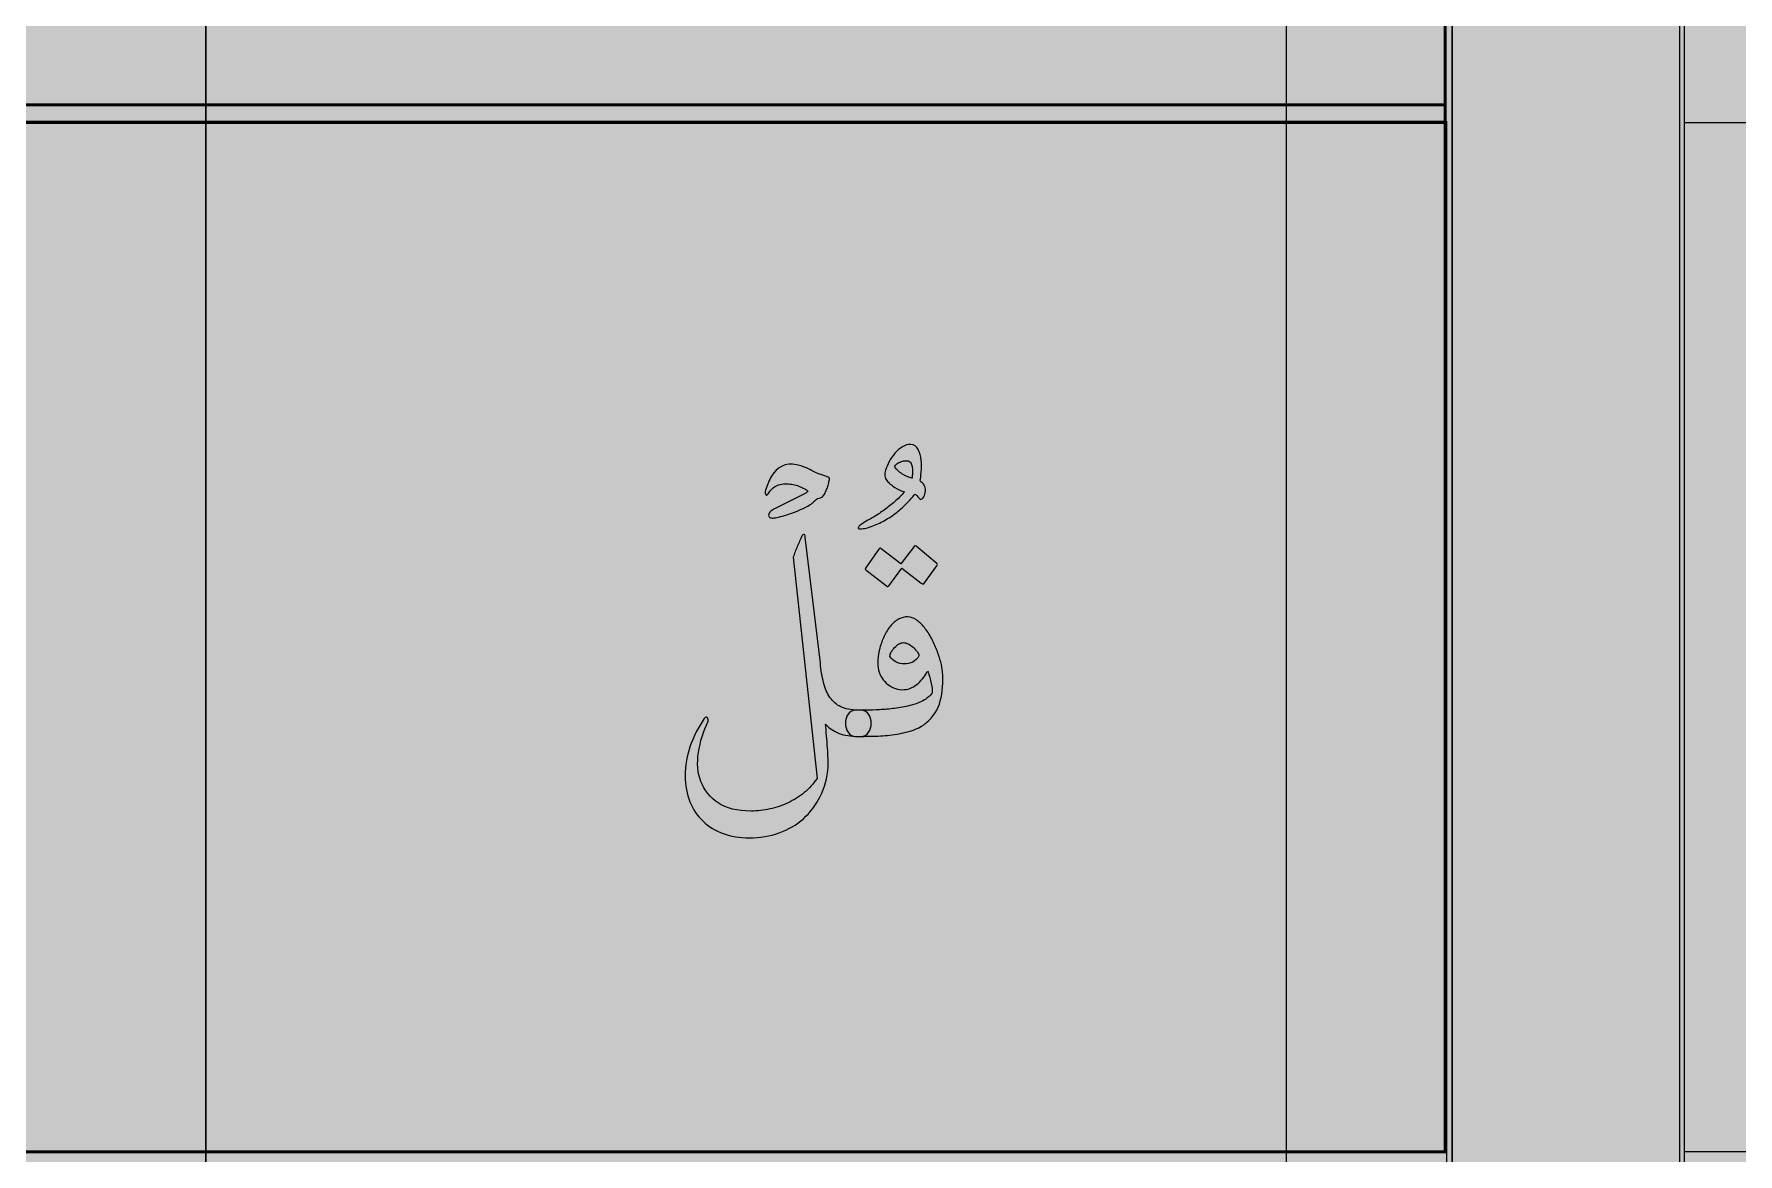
# Model space of a CAD drawing. Header units: inches. Extents: x -1481 to -429, y -1676 to -696.
# Drawn here: x -800.6 to -747.2, y -1142.9 to -1107.8 of the extents above; entities that cross this region are included whole.
import ezdxf

# ---------------------------------------------------------------- set-up
doc = ezdxf.new("R2010")
doc.units = ezdxf.units.IN
doc.header["$MEASUREMENT"] = 0
doc.layers.add('Layer 1', color=7, linetype='Continuous')

# ---------------------------------------------------------------- blocks, each defined once
blk = doc.blocks.new('block 75')
at = {"layer": 'Layer 1', "true_color": 0x009344}
h = blk.add_hatch(color=114, dxfattribs=at)
h.dxf.hatch_style = 2
h.paths.add_polyline_path([(-693.785, -1296.171), (-933.785, -1296.171), (-933.785, -1006.171), (-693.785, -1006.171)])
blk = doc.blocks.new('block 141')
at = {"layer": 'Layer 1', "color": 40, "lineweight": 30, "true_color": 0xf9a01b}
blk.add_lwpolyline([(-834.266, -1087.043), (-795.203, -1087.043), (-795.203, -1290.172), (-834.266, -1290.172), (-834.266, -1087.043)], dxfattribs=at)
at = {"layer": 'Layer 1', "lineweight": 0}
blk.add_lwpolyline([(-910.384, -1110.533), (-756.319, -1110.533), (-756.319, -1273.233), (-910.384, -1273.233), (-910.384, -1110.533)], dxfattribs=at)
at = {"layer": 'Layer 1', "color": 40, "lineweight": 30, "true_color": 0xf9a01b}
blk.add_open_spline([(-795.203, -1087.043), (-795.203, -1087.043), (-772.587, -1087.043), (-772.587, -1087.043), (-763.503, -1087.043), (-756.139, -1094.039), (-756.139, -1102.669), (-756.139, -1102.669), (-756.139, -1290.172), (-756.139, -1290.172), (-756.139, -1290.172), (-795.203, -1290.172), (-795.203, -1290.172), (-795.203, -1290.172), (-795.203, -1087.043), (-795.203, -1087.043)], degree=3, knots=[0, 0, 0, 0, 1, 1, 1, 2, 2, 2, 3, 3, 3, 4, 4, 4, 5, 5, 5, 5], dxfattribs=at)
blk = doc.blocks.new('block 140')
at = {"layer": 'Layer 1', "true_color": 0x49c6ea}
h = blk.add_hatch(color=133, dxfattribs=at)
h.dxf.hatch_style = 2
h.paths.add_polyline_path([(-919.173, -1282.809), (-748.857, -1282.809), (-748.857, -1065.618), (-919.173, -1065.618)])
h = blk.add_hatch(color=133, dxfattribs=at)
h.dxf.hatch_style = 2
h.paths.add_polyline_path([(-907.435, -1277.731), (-761.338, -1277.731), (-761.338, -1076.165), (-907.435, -1076.165)])
at = {"layer": 'Layer 1', "true_color": 0xffed96}
h = blk.add_hatch(color=41, dxfattribs=at)
h.dxf.hatch_style = 2
h.paths.add_polyline_path([(-756.36, -1093.714), (-912.062, -1093.714), (-912.062, -1110.015), (-756.36, -1110.015)])
at = {"layer": 'Layer 1', "true_color": 0xfff4c8}
h = blk.add_hatch(color=254, dxfattribs=at)
h.dxf.hatch_style = 2
h.paths.add_polyline_path([(-756.36, -1110.015), (-905.039, -1110.015), (-905.039, -1110.567), (-756.36, -1110.567)])
h = blk.add_hatch(color=254, dxfattribs=at)
h.dxf.hatch_style = 2
h.paths.add_polyline_path([(-912.062, -1142.837), (-756.359, -1142.837), (-756.359, -1110.574), (-912.062, -1110.574)])
at = {"layer": 'Layer 1', "lineweight": 0}
for points in [[(-919.173, -1282.809), (-748.857, -1282.809), (-748.857, -1065.618), (-919.173, -1065.618), (-919.173, -1282.809)], [(-919.173, -1282.809), (-748.857, -1282.809), (-748.857, -1065.618), (-919.173, -1065.618), (-919.173, -1282.809)], [(-907.435, -1277.731), (-761.338, -1277.731), (-761.338, -1076.165), (-907.435, -1076.165), (-907.435, -1277.731)], [(-756.36, -1093.714), (-912.062, -1093.714), (-912.062, -1110.015), (-756.36, -1110.015), (-756.36, -1093.714)], [(-756.36, -1110.015), (-905.039, -1110.015), (-905.039, -1110.567), (-756.36, -1110.567), (-756.36, -1110.015)], [(-912.062, -1142.837), (-756.359, -1142.837), (-756.359, -1110.574), (-912.062, -1110.574), (-912.062, -1142.837)]]:
    blk.add_lwpolyline(points, dxfattribs=at)
at = {"layer": 'Layer 1', "color": 44, "lineweight": 53, "true_color": 0xaf7e09}
for points in [[(-756.36, -1093.714), (-912.062, -1093.714), (-912.062, -1110.015), (-756.36, -1110.015), (-756.36, -1093.714)], [(-756.36, -1110.015), (-905.039, -1110.015), (-905.039, -1110.567), (-756.36, -1110.567), (-756.36, -1110.015)], [(-912.062, -1142.837), (-756.359, -1142.837), (-756.359, -1110.574), (-912.062, -1110.574), (-912.062, -1142.837)]]:
    blk.add_lwpolyline(points, dxfattribs=at)
at = {"layer": 'Layer 1'}
blk.add_blockref('block 141', (0, 0), dxfattribs=at)
blk = doc.blocks.new('block 145')
at = {"layer": 'Layer 1', "lineweight": 0}
blk.add_lwpolyline([(-919.173, -1282.809), (-748.857, -1282.809), (-748.857, -1065.618), (-919.173, -1065.618), (-919.173, -1282.809)], dxfattribs=at)
blk = doc.blocks.new('block 183')
at = {"layer": 'Layer 1', "true_color": 0x231f20}
h = blk.add_hatch(color=250, dxfattribs=at)
h.dxf.hatch_style = 2
edge = h.paths.add_edge_path()
edge.add_spline(control_points=[(-775.653, -1121.739), (-775.66, -1121.763), (-775.669, -1121.805), (-775.68, -1121.865), (-775.69, -1121.924), (-775.708, -1121.984), (-775.732, -1122.043), (-775.753, -1122.092), (-775.774, -1122.14), (-775.795, -1122.187), (-775.816, -1122.235), (-775.844, -1122.272), (-775.879, -1122.3), (-775.886, -1122.314), (-775.906, -1122.326), (-775.939, -1122.337), (-775.973, -1122.347), (-776, -1122.353), (-776.021, -1122.353), (-776.024, -1122.353), (-776.036, -1122.361), (-776.055, -1122.379), (-776.074, -1122.397), (-776.097, -1122.417), (-776.123, -1122.439), (-776.149, -1122.462), (-776.175, -1122.484), (-776.199, -1122.505), (-776.224, -1122.526), (-776.243, -1122.54), (-776.257, -1122.547), (-776.362, -1122.61), (-776.471, -1122.666), (-776.585, -1122.715), (-776.699, -1122.764), (-776.808, -1122.806), (-776.913, -1122.841), (-777.018, -1122.876), (-777.112, -1122.904), (-777.196, -1122.925), (-777.28, -1122.946), (-777.345, -1122.96), (-777.391, -1122.967), (-777.436, -1122.974), (-777.475, -1122.972), (-777.506, -1122.962), (-777.538, -1122.951), (-777.557, -1122.925), (-777.564, -1122.883), (-777.567, -1122.862), (-777.562, -1122.841), (-777.548, -1122.82), (-777.534, -1122.799), (-777.517, -1122.779), (-777.496, -1122.759), (-777.475, -1122.74), (-777.454, -1122.724), (-777.433, -1122.71), (-777.412, -1122.696), (-777.394, -1122.685), (-777.38, -1122.678), (-777.38, -1122.678), (-776.525, -1122.258), (-776.525, -1122.258), (-776.455, -1122.227), (-776.405, -1122.199), (-776.375, -1122.174), (-776.345, -1122.15), (-776.33, -1122.134), (-776.33, -1122.127), (-776.33, -1122.124), (-776.346, -1122.111), (-776.378, -1122.09), (-776.409, -1122.069), (-776.449, -1122.047), (-776.498, -1122.022), (-776.547, -1121.998), (-776.602, -1121.975), (-776.661, -1121.954), (-776.721, -1121.933), (-776.778, -1121.919), (-776.834, -1121.912), (-776.985, -1121.884), (-777.123, -1121.889), (-777.249, -1121.928), (-777.375, -1121.966), (-777.483, -1122.059), (-777.574, -1122.206), (-777.606, -1122.255), (-777.632, -1122.264), (-777.653, -1122.235), (-777.674, -1122.205), (-777.676, -1122.16), (-777.658, -1122.101), (-777.634, -1122.024), (-777.607, -1121.948), (-777.577, -1121.873), (-777.547, -1121.797), (-777.513, -1121.727), (-777.475, -1121.66), (-777.293, -1121.355), (-777.032, -1121.235), (-776.693, -1121.298), (-776.623, -1121.312), (-776.559, -1121.329), (-776.501, -1121.35), (-776.443, -1121.371), (-776.388, -1121.394), (-776.336, -1121.419), (-776.283, -1121.443), (-776.23, -1121.469), (-776.176, -1121.497), (-776.121, -1121.525), (-776.063, -1121.553), (-776, -1121.581), (-775.986, -1121.588), (-775.96, -1121.597), (-775.921, -1121.607), (-775.883, -1121.618), (-775.844, -1121.63), (-775.806, -1121.644), (-775.767, -1121.658), (-775.732, -1121.673), (-775.701, -1121.689), (-775.669, -1121.704), (-775.653, -1121.721), (-775.653, -1121.739)], knot_values=[0, 0, 0, 0, 1, 1, 1, 2, 2, 2, 3, 3, 3, 4, 4, 4, 5, 5, 5, 6, 6, 6, 7, 7, 7, 8, 8, 8, 9, 9, 9, 10, 10, 10, 11, 11, 11, 12, 12, 12, 13, 13, 13, 14, 14, 14, 15, 15, 15, 16, 16, 16, 17, 17, 17, 18, 18, 18, 19, 19, 19, 20, 20, 20, 21, 21, 21, 22, 22, 22, 23, 23, 23, 24, 24, 24, 25, 25, 25, 26, 26, 26, 27, 27, 27, 28, 28, 28, 29, 29, 29, 30, 30, 30, 31, 31, 31, 32, 32, 32, 33, 33, 33, 34, 34, 34, 35, 35, 35, 36, 36, 36, 37, 37, 37, 38, 38, 38, 39, 39, 39, 40, 40, 40, 41, 41, 41, 42, 42, 42, 42], degree=3, periodic=1)
at = {"layer": 'Layer 1', "lineweight": 0}
blk.add_open_spline([(-775.653, -1121.739), (-775.66, -1121.763), (-775.669, -1121.805), (-775.68, -1121.865), (-775.69, -1121.924), (-775.708, -1121.984), (-775.732, -1122.043), (-775.753, -1122.092), (-775.774, -1122.14), (-775.795, -1122.187), (-775.816, -1122.235), (-775.844, -1122.272), (-775.879, -1122.3), (-775.886, -1122.314), (-775.906, -1122.326), (-775.939, -1122.337), (-775.973, -1122.347), (-776, -1122.353), (-776.021, -1122.353), (-776.024, -1122.353), (-776.036, -1122.361), (-776.055, -1122.379), (-776.074, -1122.397), (-776.097, -1122.417), (-776.123, -1122.439), (-776.149, -1122.462), (-776.175, -1122.484), (-776.199, -1122.505), (-776.224, -1122.526), (-776.243, -1122.54), (-776.257, -1122.547), (-776.362, -1122.61), (-776.471, -1122.666), (-776.585, -1122.715), (-776.699, -1122.764), (-776.808, -1122.806), (-776.913, -1122.841), (-777.018, -1122.876), (-777.112, -1122.904), (-777.196, -1122.925), (-777.28, -1122.946), (-777.345, -1122.96), (-777.391, -1122.967), (-777.436, -1122.974), (-777.475, -1122.972), (-777.506, -1122.962), (-777.538, -1122.951), (-777.557, -1122.925), (-777.564, -1122.883), (-777.567, -1122.862), (-777.562, -1122.841), (-777.548, -1122.82), (-777.534, -1122.799), (-777.517, -1122.779), (-777.496, -1122.759), (-777.475, -1122.74), (-777.454, -1122.724), (-777.433, -1122.71), (-777.412, -1122.696), (-777.394, -1122.685), (-777.38, -1122.678), (-777.38, -1122.678), (-776.525, -1122.258), (-776.525, -1122.258), (-776.455, -1122.227), (-776.405, -1122.199), (-776.375, -1122.174), (-776.345, -1122.15), (-776.33, -1122.134), (-776.33, -1122.127), (-776.33, -1122.124), (-776.346, -1122.111), (-776.378, -1122.09), (-776.409, -1122.069), (-776.449, -1122.047), (-776.498, -1122.022), (-776.547, -1121.998), (-776.602, -1121.975), (-776.661, -1121.954), (-776.721, -1121.933), (-776.778, -1121.919), (-776.834, -1121.912), (-776.985, -1121.884), (-777.123, -1121.889), (-777.249, -1121.928), (-777.375, -1121.966), (-777.483, -1122.059), (-777.574, -1122.206), (-777.606, -1122.255), (-777.632, -1122.264), (-777.653, -1122.235), (-777.674, -1122.205), (-777.676, -1122.16), (-777.658, -1122.101), (-777.634, -1122.024), (-777.607, -1121.948), (-777.577, -1121.873), (-777.547, -1121.797), (-777.513, -1121.727), (-777.475, -1121.66), (-777.293, -1121.355), (-777.032, -1121.235), (-776.693, -1121.298), (-776.623, -1121.312), (-776.559, -1121.329), (-776.501, -1121.35), (-776.443, -1121.371), (-776.388, -1121.394), (-776.336, -1121.419), (-776.283, -1121.443), (-776.23, -1121.469), (-776.176, -1121.497), (-776.121, -1121.525), (-776.063, -1121.553), (-776, -1121.581), (-775.986, -1121.588), (-775.96, -1121.597), (-775.921, -1121.607), (-775.883, -1121.618), (-775.844, -1121.63), (-775.806, -1121.644), (-775.767, -1121.658), (-775.732, -1121.673), (-775.701, -1121.689), (-775.669, -1121.704), (-775.653, -1121.721), (-775.653, -1121.739)], degree=3, knots=[0, 0, 0, 0, 1, 1, 1, 2, 2, 2, 3, 3, 3, 4, 4, 4, 5, 5, 5, 6, 6, 6, 7, 7, 7, 8, 8, 8, 9, 9, 9, 10, 10, 10, 11, 11, 11, 12, 12, 12, 13, 13, 13, 14, 14, 14, 15, 15, 15, 16, 16, 16, 17, 17, 17, 18, 18, 18, 19, 19, 19, 20, 20, 20, 21, 21, 21, 22, 22, 22, 23, 23, 23, 24, 24, 24, 25, 25, 25, 26, 26, 26, 27, 27, 27, 28, 28, 28, 29, 29, 29, 30, 30, 30, 31, 31, 31, 32, 32, 32, 33, 33, 33, 34, 34, 34, 35, 35, 35, 36, 36, 36, 37, 37, 37, 38, 38, 38, 39, 39, 39, 40, 40, 40, 41, 41, 41, 42, 42, 42, 42], dxfattribs=at)
blk = doc.blocks.new('block 184')
at = {"layer": 'Layer 1', "true_color": 0x231f20}
h = blk.add_hatch(color=250, dxfattribs=at)
h.dxf.hatch_style = 2
edge = h.paths.add_edge_path()
edge.add_spline(control_points=[(-774.601, -1123.127), (-774.485, -1123.06), (-774.371, -1122.994), (-774.259, -1122.927), (-774.147, -1122.861), (-774.039, -1122.789), (-773.934, -1122.712), (-773.826, -1122.635), (-773.719, -1122.551), (-773.614, -1122.46), (-773.509, -1122.369), (-773.407, -1122.266), (-773.309, -1122.15), (-773.404, -1122.122), (-773.504, -1122.075), (-773.609, -1122.009), (-773.713, -1121.942), (-773.798, -1121.871), (-773.86, -1121.793), (-773.892, -1121.755), (-773.911, -1121.705), (-773.918, -1121.644), (-773.925, -1121.583), (-773.92, -1121.526), (-773.902, -1121.473), (-773.875, -1121.389), (-773.835, -1121.298), (-773.784, -1121.2), (-773.734, -1121.102), (-773.673, -1121.013), (-773.603, -1120.933), (-773.533, -1120.852), (-773.455, -1120.787), (-773.37, -1120.736), (-773.284, -1120.685), (-773.197, -1120.662), (-773.11, -1120.665), (-773.002, -1120.672), (-772.923, -1120.724), (-772.874, -1120.82), (-772.825, -1120.916), (-772.795, -1121.027), (-772.785, -1121.153), (-772.771, -1121.279), (-772.77, -1121.403), (-772.782, -1121.526), (-772.794, -1121.648), (-772.804, -1121.738), (-772.811, -1121.793), (-772.811, -1121.811), (-772.806, -1121.825), (-772.795, -1121.835), (-772.753, -1121.86), (-772.724, -1121.883), (-772.708, -1121.904), (-772.693, -1121.925), (-772.68, -1121.949), (-772.669, -1121.977), (-772.648, -1122.03), (-772.644, -1122.093), (-772.656, -1122.166), (-772.668, -1122.24), (-772.69, -1122.296), (-772.721, -1122.334), (-772.75, -1122.369), (-772.774, -1122.386), (-772.795, -1122.384), (-772.816, -1122.382), (-772.837, -1122.366), (-772.858, -1122.334), (-772.876, -1122.313), (-772.892, -1122.293), (-772.908, -1122.274), (-772.924, -1122.254), (-772.947, -1122.238), (-772.979, -1122.224), (-773.077, -1122.343), (-773.181, -1122.457), (-773.291, -1122.565), (-773.401, -1122.674), (-773.518, -1122.773), (-773.64, -1122.864), (-773.766, -1122.952), (-773.897, -1123.031), (-774.034, -1123.1), (-774.17, -1123.17), (-774.314, -1123.228), (-774.464, -1123.273), (-774.524, -1123.291), (-774.585, -1123.302), (-774.648, -1123.307), (-774.711, -1123.313), (-774.746, -1123.307), (-774.753, -1123.289), (-774.76, -1123.268), (-774.748, -1123.243), (-774.716, -1123.213), (-774.684, -1123.183), (-774.646, -1123.155), (-774.601, -1123.127)], knot_values=[0, 0, 0, 0, 1, 1, 1, 2, 2, 2, 3, 3, 3, 4, 4, 4, 5, 5, 5, 6, 6, 6, 7, 7, 7, 8, 8, 8, 9, 9, 9, 10, 10, 10, 11, 11, 11, 12, 12, 12, 13, 13, 13, 14, 14, 14, 15, 15, 15, 16, 16, 16, 17, 17, 17, 18, 18, 18, 19, 19, 19, 20, 20, 20, 21, 21, 21, 22, 22, 22, 23, 23, 23, 24, 24, 24, 25, 25, 25, 26, 26, 26, 27, 27, 27, 28, 28, 28, 29, 29, 29, 30, 30, 30, 31, 31, 31, 32, 32, 32, 33, 33, 33, 33], degree=3, periodic=1)
edge = h.paths.add_edge_path()
edge.add_spline(control_points=[(-773.614, -1121.363), (-773.54, -1121.465), (-773.453, -1121.544), (-773.351, -1121.602), (-773.25, -1121.66), (-773.157, -1121.699), (-773.073, -1121.72), (-773.073, -1121.72), (-773.063, -1121.72), (-773.063, -1121.72), (-773.063, -1121.692), (-773.061, -1121.654), (-773.058, -1121.607), (-773.054, -1121.56), (-773.053, -1121.512), (-773.055, -1121.463), (-773.057, -1121.414), (-773.064, -1121.367), (-773.076, -1121.321), (-773.088, -1121.276), (-773.11, -1121.237), (-773.141, -1121.206), (-773.17, -1121.181), (-773.209, -1121.17), (-773.26, -1121.172), (-773.31, -1121.173), (-773.36, -1121.183), (-773.409, -1121.2), (-773.458, -1121.218), (-773.503, -1121.241), (-773.543, -1121.271), (-773.583, -1121.301), (-773.607, -1121.332), (-773.614, -1121.363)], knot_values=[0, 0, 0, 0, 1, 1, 1, 2, 2, 2, 3, 3, 3, 4, 4, 4, 5, 5, 5, 6, 6, 6, 7, 7, 7, 8, 8, 8, 9, 9, 9, 10, 10, 10, 11, 11, 11, 11], degree=3, periodic=1)
at = {"layer": 'Layer 1', "lineweight": 0}
for points, knots in [([(-774.601, -1123.127), (-774.485, -1123.06), (-774.371, -1122.994), (-774.259, -1122.927), (-774.147, -1122.861), (-774.039, -1122.789), (-773.934, -1122.712), (-773.826, -1122.635), (-773.719, -1122.551), (-773.614, -1122.46), (-773.509, -1122.369), (-773.407, -1122.266), (-773.309, -1122.15), (-773.404, -1122.122), (-773.504, -1122.075), (-773.609, -1122.009), (-773.713, -1121.942), (-773.798, -1121.871), (-773.86, -1121.793), (-773.892, -1121.755), (-773.911, -1121.705), (-773.918, -1121.644), (-773.925, -1121.583), (-773.92, -1121.526), (-773.902, -1121.473), (-773.875, -1121.389), (-773.835, -1121.298), (-773.784, -1121.2), (-773.734, -1121.102), (-773.673, -1121.013), (-773.603, -1120.933), (-773.533, -1120.852), (-773.455, -1120.787), (-773.37, -1120.736), (-773.284, -1120.685), (-773.197, -1120.662), (-773.11, -1120.665), (-773.002, -1120.672), (-772.923, -1120.724), (-772.874, -1120.82), (-772.825, -1120.916), (-772.795, -1121.027), (-772.785, -1121.153), (-772.771, -1121.279), (-772.77, -1121.403), (-772.782, -1121.526), (-772.794, -1121.648), (-772.804, -1121.738), (-772.811, -1121.793), (-772.811, -1121.811), (-772.806, -1121.825), (-772.795, -1121.835), (-772.753, -1121.86), (-772.724, -1121.883), (-772.708, -1121.904), (-772.693, -1121.925), (-772.68, -1121.949), (-772.669, -1121.977), (-772.648, -1122.03), (-772.644, -1122.093), (-772.656, -1122.166), (-772.668, -1122.24), (-772.69, -1122.296), (-772.721, -1122.334), (-772.75, -1122.369), (-772.774, -1122.386), (-772.795, -1122.384), (-772.816, -1122.382), (-772.837, -1122.366), (-772.858, -1122.334), (-772.876, -1122.313), (-772.892, -1122.293), (-772.908, -1122.274), (-772.924, -1122.254), (-772.947, -1122.238), (-772.979, -1122.224), (-773.077, -1122.343), (-773.181, -1122.457), (-773.291, -1122.565), (-773.401, -1122.674), (-773.518, -1122.773), (-773.64, -1122.864), (-773.766, -1122.952), (-773.897, -1123.031), (-774.034, -1123.1), (-774.17, -1123.17), (-774.314, -1123.228), (-774.464, -1123.273), (-774.524, -1123.291), (-774.585, -1123.302), (-774.648, -1123.307), (-774.711, -1123.313), (-774.746, -1123.307), (-774.753, -1123.289), (-774.76, -1123.268), (-774.748, -1123.243), (-774.716, -1123.213), (-774.684, -1123.183), (-774.646, -1123.155), (-774.601, -1123.127)], [0, 0, 0, 0, 1, 1, 1, 2, 2, 2, 3, 3, 3, 4, 4, 4, 5, 5, 5, 6, 6, 6, 7, 7, 7, 8, 8, 8, 9, 9, 9, 10, 10, 10, 11, 11, 11, 12, 12, 12, 13, 13, 13, 14, 14, 14, 15, 15, 15, 16, 16, 16, 17, 17, 17, 18, 18, 18, 19, 19, 19, 20, 20, 20, 21, 21, 21, 22, 22, 22, 23, 23, 23, 24, 24, 24, 25, 25, 25, 26, 26, 26, 27, 27, 27, 28, 28, 28, 29, 29, 29, 30, 30, 30, 31, 31, 31, 32, 32, 32, 33, 33, 33, 33]), ([(-773.614, -1121.363), (-773.54, -1121.465), (-773.453, -1121.544), (-773.351, -1121.602), (-773.25, -1121.66), (-773.157, -1121.699), (-773.073, -1121.72), (-773.073, -1121.72), (-773.063, -1121.72), (-773.063, -1121.72), (-773.063, -1121.692), (-773.061, -1121.654), (-773.058, -1121.607), (-773.054, -1121.56), (-773.053, -1121.512), (-773.055, -1121.463), (-773.057, -1121.414), (-773.064, -1121.367), (-773.076, -1121.321), (-773.088, -1121.276), (-773.11, -1121.237), (-773.141, -1121.206), (-773.17, -1121.181), (-773.209, -1121.17), (-773.26, -1121.172), (-773.31, -1121.173), (-773.36, -1121.183), (-773.409, -1121.2), (-773.458, -1121.218), (-773.503, -1121.241), (-773.543, -1121.271), (-773.583, -1121.301), (-773.607, -1121.332), (-773.614, -1121.363)], [0, 0, 0, 0, 1, 1, 1, 2, 2, 2, 3, 3, 3, 4, 4, 4, 5, 5, 5, 6, 6, 6, 7, 7, 7, 8, 8, 8, 9, 9, 9, 10, 10, 10, 11, 11, 11, 11])]:
    blk.add_open_spline(points, degree=3, knots=knots, dxfattribs=at)
blk = doc.blocks.new('block 139')
at = {"layer": 'Layer 1', "true_color": 0x231f20}
h = blk.add_hatch(color=250, dxfattribs=at)
h.dxf.hatch_style = 2
edge = h.paths.add_edge_path()
edge.add_spline(control_points=[(-776.047, -1131.131), (-776.047, -1131.131), (-776.792, -1124.198), (-776.792, -1124.198), (-776.757, -1124.082), (-776.715, -1123.969), (-776.666, -1123.859), (-776.617, -1123.749), (-776.566, -1123.636), (-776.514, -1123.521), (-776.5, -1123.496), (-776.481, -1123.483), (-776.459, -1123.481), (-776.436, -1123.48), (-776.421, -1123.509), (-776.414, -1123.568), (-776.414, -1123.568), (-775.942, -1127.52), (-775.942, -1127.52), (-775.921, -1127.744), (-775.888, -1127.947), (-775.842, -1128.129), (-775.797, -1128.311), (-775.73, -1128.465), (-775.643, -1128.591), (-775.555, -1128.72), (-775.441, -1128.819), (-775.301, -1128.887), (-775.161, -1128.956), (-774.986, -1128.99), (-774.777, -1128.99), (-774.777, -1128.99), (-774.682, -1128.99), (-774.682, -1128.99), (-774.57, -1128.99), (-774.486, -1129.033), (-774.43, -1129.118), (-774.374, -1129.204), (-774.346, -1129.299), (-774.346, -1129.404), (-774.346, -1129.506), (-774.374, -1129.599), (-774.43, -1129.685), (-774.486, -1129.771), (-774.57, -1129.814), (-774.682, -1129.814), (-774.682, -1129.814), (-774.777, -1129.814), (-774.777, -1129.814), (-774.994, -1129.814), (-775.186, -1129.782), (-775.354, -1129.719), (-775.522, -1129.656), (-775.664, -1129.56), (-775.779, -1129.431), (-775.769, -1129.543), (-775.758, -1129.664), (-775.748, -1129.795), (-775.737, -1129.926), (-775.727, -1130.054), (-775.719, -1130.178), (-775.71, -1130.303), (-775.704, -1130.417), (-775.7, -1130.522), (-775.697, -1130.627), (-775.697, -1130.709), (-775.7, -1130.769), (-775.728, -1131.112), (-775.81, -1131.42), (-775.944, -1131.693), (-776.079, -1131.966), (-776.256, -1132.199), (-776.474, -1132.393), (-776.693, -1132.587), (-776.947, -1132.736), (-777.235, -1132.839), (-777.524, -1132.943), (-777.836, -1132.994), (-778.172, -1132.994), (-778.47, -1132.994), (-778.741, -1132.95), (-778.986, -1132.86), (-779.231, -1132.771), (-779.442, -1132.643), (-779.618, -1132.475), (-779.795, -1132.307), (-779.932, -1132.103), (-780.03, -1131.863), (-780.128, -1131.623), (-780.177, -1131.353), (-780.177, -1131.052), (-780.177, -1130.727), (-780.125, -1130.415), (-780.02, -1130.115), (-779.915, -1129.816), (-779.768, -1129.529), (-779.579, -1129.252), (-779.558, -1129.221), (-779.54, -1129.206), (-779.524, -1129.207), (-779.508, -1129.209), (-779.495, -1129.219), (-779.484, -1129.236), (-779.474, -1129.254), (-779.467, -1129.274), (-779.463, -1129.297), (-779.46, -1129.319), (-779.46, -1129.334), (-779.463, -1129.341), (-779.61, -1129.653), (-779.71, -1129.977), (-779.763, -1130.315), (-779.815, -1130.652), (-779.789, -1130.958), (-779.684, -1131.231), (-779.579, -1131.504), (-779.4, -1131.726), (-779.146, -1131.897), (-778.892, -1132.069), (-778.548, -1132.154), (-778.115, -1132.154), (-777.919, -1132.154), (-777.722, -1132.133), (-777.524, -1132.089), (-777.326, -1132.045), (-777.137, -1131.98), (-776.955, -1131.895), (-776.773, -1131.809), (-776.604, -1131.702), (-776.448, -1131.575), (-776.293, -1131.447), (-776.159, -1131.299), (-776.047, -1131.131)], knot_values=[0, 0, 0, 0, 1, 1, 1, 2, 2, 2, 3, 3, 3, 4, 4, 4, 5, 5, 5, 6, 6, 6, 7, 7, 7, 8, 8, 8, 9, 9, 9, 10, 10, 10, 11, 11, 11, 12, 12, 12, 13, 13, 13, 14, 14, 14, 15, 15, 15, 16, 16, 16, 17, 17, 17, 18, 18, 18, 19, 19, 19, 20, 20, 20, 21, 21, 21, 22, 22, 22, 23, 23, 23, 24, 24, 24, 25, 25, 25, 26, 26, 26, 27, 27, 27, 28, 28, 28, 29, 29, 29, 30, 30, 30, 31, 31, 31, 32, 32, 32, 33, 33, 33, 34, 34, 34, 35, 35, 35, 36, 36, 36, 37, 37, 37, 38, 38, 38, 39, 39, 39, 40, 40, 40, 41, 41, 41, 42, 42, 42, 43, 43, 43, 44, 44, 44, 44], degree=3, periodic=1)
h = blk.add_hatch(color=250, dxfattribs=at)
h.dxf.hatch_style = 2
edge = h.paths.add_edge_path()
edge.add_spline(control_points=[(-774.773, -1128.99), (-774.711, -1128.99), (-774.618, -1128.99), (-774.495, -1128.99), (-774.373, -1128.99), (-774.236, -1128.986), (-774.086, -1128.979), (-773.936, -1128.972), (-773.778, -1128.958), (-773.614, -1128.937), (-773.449, -1128.916), (-773.291, -1128.886), (-773.139, -1128.848), (-772.986, -1128.809), (-772.849, -1128.759), (-772.727, -1128.696), (-772.604, -1128.633), (-772.51, -1128.554), (-772.443, -1128.46), (-772.436, -1128.418), (-772.436, -1128.365), (-772.443, -1128.302), (-772.45, -1128.239), (-772.461, -1128.175), (-772.475, -1128.11), (-772.489, -1128.046), (-772.505, -1127.983), (-772.525, -1127.922), (-772.544, -1127.86), (-772.562, -1127.809), (-772.58, -1127.767), (-772.611, -1127.83), (-772.651, -1127.894), (-772.7, -1127.961), (-772.749, -1128.027), (-772.805, -1128.089), (-772.868, -1128.145), (-772.931, -1128.201), (-773, -1128.248), (-773.076, -1128.286), (-773.151, -1128.325), (-773.23, -1128.346), (-773.314, -1128.349), (-773.409, -1128.356), (-773.5, -1128.344), (-773.587, -1128.313), (-773.675, -1128.281), (-773.754, -1128.238), (-773.826, -1128.184), (-773.898, -1128.13), (-773.959, -1128.064), (-774.01, -1127.987), (-774.061, -1127.91), (-774.096, -1127.826), (-774.117, -1127.735), (-774.138, -1127.637), (-774.145, -1127.528), (-774.138, -1127.407), (-774.131, -1127.286), (-774.111, -1127.164), (-774.078, -1127.04), (-774.045, -1126.916), (-774, -1126.794), (-773.944, -1126.675), (-773.888, -1126.556), (-773.823, -1126.451), (-773.747, -1126.36), (-773.672, -1126.269), (-773.588, -1126.197), (-773.495, -1126.142), (-773.403, -1126.088), (-773.304, -1126.063), (-773.199, -1126.066), (-773.108, -1126.07), (-773.019, -1126.102), (-772.931, -1126.163), (-772.844, -1126.225), (-772.761, -1126.304), (-772.682, -1126.402), (-772.603, -1126.5), (-772.531, -1126.611), (-772.464, -1126.735), (-772.398, -1126.86), (-772.34, -1126.985), (-772.291, -1127.111), (-772.242, -1127.237), (-772.202, -1127.358), (-772.17, -1127.475), (-772.139, -1127.593), (-772.12, -1127.695), (-772.113, -1127.782), (-772.088, -1128.118), (-772.112, -1128.424), (-772.183, -1128.698), (-772.255, -1128.973), (-772.399, -1129.201), (-772.616, -1129.383), (-772.742, -1129.488), (-772.892, -1129.57), (-773.065, -1129.627), (-773.238, -1129.685), (-773.422, -1129.728), (-773.616, -1129.756), (-773.81, -1129.784), (-774.007, -1129.801), (-774.207, -1129.806), (-774.406, -1129.811), (-774.595, -1129.814), (-774.773, -1129.814), (-774.773, -1129.814), (-774.821, -1129.814), (-774.821, -1129.814), (-774.933, -1129.814), (-775.017, -1129.771), (-775.073, -1129.685), (-775.129, -1129.599), (-775.157, -1129.505), (-775.157, -1129.402), (-775.157, -1129.298), (-775.129, -1129.204), (-775.073, -1129.118), (-775.017, -1129.033), (-774.933, -1128.99), (-774.821, -1128.99), (-774.821, -1128.99), (-774.773, -1128.99), (-774.773, -1128.99)], knot_values=[0, 0, 0, 0, 1, 1, 1, 2, 2, 2, 3, 3, 3, 4, 4, 4, 5, 5, 5, 6, 6, 6, 7, 7, 7, 8, 8, 8, 9, 9, 9, 10, 10, 10, 11, 11, 11, 12, 12, 12, 13, 13, 13, 14, 14, 14, 15, 15, 15, 16, 16, 16, 17, 17, 17, 18, 18, 18, 19, 19, 19, 20, 20, 20, 21, 21, 21, 22, 22, 22, 23, 23, 23, 24, 24, 24, 25, 25, 25, 26, 26, 26, 27, 27, 27, 28, 28, 28, 29, 29, 29, 30, 30, 30, 31, 31, 31, 32, 32, 32, 33, 33, 33, 34, 34, 34, 35, 35, 35, 36, 36, 36, 37, 37, 37, 38, 38, 38, 39, 39, 39, 40, 40, 40, 41, 41, 41, 42, 42, 42, 42], degree=3, periodic=1)
edge = h.paths.add_edge_path()
edge.add_spline(control_points=[(-772.679, -1125.006), (-772.697, -1125.027), (-772.711, -1125.038), (-772.721, -1125.04), (-772.732, -1125.042), (-772.751, -1125.032), (-772.779, -1125.011), (-772.779, -1125.011), (-773.388, -1124.539), (-773.388, -1124.539), (-773.388, -1124.539), (-773.787, -1125.085), (-773.787, -1125.085), (-773.811, -1125.116), (-773.838, -1125.121), (-773.866, -1125.1), (-773.866, -1125.1), (-774.516, -1124.597), (-774.516, -1124.597), (-774.541, -1124.579), (-774.544, -1124.56), (-774.527, -1124.539), (-774.527, -1124.539), (-774.112, -1123.946), (-774.112, -1123.946), (-774.098, -1123.925), (-774.086, -1123.914), (-774.075, -1123.914), (-774.065, -1123.914), (-774.053, -1123.921), (-774.039, -1123.935), (-774.039, -1123.935), (-773.425, -1124.402), (-773.425, -1124.402), (-773.425, -1124.402), (-773.005, -1123.867), (-773.005, -1123.867), (-772.984, -1123.839), (-772.963, -1123.834), (-772.942, -1123.851), (-772.942, -1123.851), (-772.291, -1124.392), (-772.291, -1124.392), (-772.267, -1124.409), (-772.267, -1124.434), (-772.291, -1124.465), (-772.291, -1124.465), (-772.679, -1125.006), (-772.679, -1125.006)], knot_values=[0, 0, 0, 0, 1, 1, 1, 2, 2, 2, 3, 3, 3, 4, 4, 4, 5, 5, 5, 6, 6, 6, 7, 7, 7, 8, 8, 8, 9, 9, 9, 10, 10, 10, 11, 11, 11, 12, 12, 12, 13, 13, 13, 14, 14, 14, 15, 15, 15, 16, 16, 16, 16], degree=3, periodic=1)
edge = h.paths.add_edge_path()
edge.add_spline(control_points=[(-772.853, -1127.294), (-772.856, -1127.252), (-772.875, -1127.207), (-772.91, -1127.158), (-772.945, -1127.109), (-772.987, -1127.063), (-773.036, -1127.021), (-773.085, -1126.979), (-773.137, -1126.945), (-773.191, -1126.916), (-773.245, -1126.889), (-773.293, -1126.874), (-773.335, -1126.874), (-773.381, -1126.874), (-773.428, -1126.889), (-773.477, -1126.916), (-773.526, -1126.945), (-773.572, -1126.98), (-773.614, -1127.024), (-773.656, -1127.068), (-773.691, -1127.115), (-773.719, -1127.166), (-773.747, -1127.217), (-773.761, -1127.263), (-773.761, -1127.305), (-773.719, -1127.382), (-773.656, -1127.44), (-773.574, -1127.481), (-773.492, -1127.521), (-773.405, -1127.542), (-773.312, -1127.544), (-773.219, -1127.545), (-773.131, -1127.525), (-773.047, -1127.483), (-772.963, -1127.441), (-772.898, -1127.378), (-772.853, -1127.294)], knot_values=[0, 0, 0, 0, 1, 1, 1, 2, 2, 2, 3, 3, 3, 4, 4, 4, 5, 5, 5, 6, 6, 6, 7, 7, 7, 8, 8, 8, 9, 9, 9, 10, 10, 10, 11, 11, 11, 12, 12, 12, 12], degree=3, periodic=1)
at = {"layer": 'Layer 1', "lineweight": 0}
blk.add_lwpolyline([(-919.173, -1282.809), (-748.857, -1282.809), (-748.857, -1065.618), (-919.173, -1065.618), (-919.173, -1282.809)], dxfattribs=at)
for points, knots in [([(-776.047, -1131.131), (-776.047, -1131.131), (-776.792, -1124.198), (-776.792, -1124.198), (-776.757, -1124.082), (-776.715, -1123.969), (-776.666, -1123.859), (-776.617, -1123.749), (-776.566, -1123.636), (-776.514, -1123.521), (-776.5, -1123.496), (-776.481, -1123.483), (-776.459, -1123.481), (-776.436, -1123.48), (-776.421, -1123.509), (-776.414, -1123.568), (-776.414, -1123.568), (-775.942, -1127.52), (-775.942, -1127.52), (-775.921, -1127.744), (-775.888, -1127.947), (-775.842, -1128.129), (-775.797, -1128.311), (-775.73, -1128.465), (-775.643, -1128.591), (-775.555, -1128.72), (-775.441, -1128.819), (-775.301, -1128.887), (-775.161, -1128.956), (-774.986, -1128.99), (-774.777, -1128.99), (-774.777, -1128.99), (-774.682, -1128.99), (-774.682, -1128.99), (-774.57, -1128.99), (-774.486, -1129.033), (-774.43, -1129.118), (-774.374, -1129.204), (-774.346, -1129.299), (-774.346, -1129.404), (-774.346, -1129.506), (-774.374, -1129.599), (-774.43, -1129.685), (-774.486, -1129.771), (-774.57, -1129.814), (-774.682, -1129.814), (-774.682, -1129.814), (-774.777, -1129.814), (-774.777, -1129.814), (-774.994, -1129.814), (-775.186, -1129.782), (-775.354, -1129.719), (-775.522, -1129.656), (-775.664, -1129.56), (-775.779, -1129.431), (-775.769, -1129.543), (-775.758, -1129.664), (-775.748, -1129.795), (-775.737, -1129.926), (-775.727, -1130.054), (-775.719, -1130.178), (-775.71, -1130.303), (-775.704, -1130.417), (-775.7, -1130.522), (-775.697, -1130.627), (-775.697, -1130.709), (-775.7, -1130.769), (-775.728, -1131.112), (-775.81, -1131.42), (-775.944, -1131.693), (-776.079, -1131.966), (-776.256, -1132.199), (-776.474, -1132.393), (-776.693, -1132.587), (-776.947, -1132.736), (-777.235, -1132.839), (-777.524, -1132.943), (-777.836, -1132.994), (-778.172, -1132.994), (-778.47, -1132.994), (-778.741, -1132.95), (-778.986, -1132.86), (-779.231, -1132.771), (-779.442, -1132.643), (-779.618, -1132.475), (-779.795, -1132.307), (-779.932, -1132.103), (-780.03, -1131.863), (-780.128, -1131.623), (-780.177, -1131.353), (-780.177, -1131.052), (-780.177, -1130.727), (-780.125, -1130.415), (-780.02, -1130.115), (-779.915, -1129.816), (-779.768, -1129.529), (-779.579, -1129.252), (-779.558, -1129.221), (-779.54, -1129.206), (-779.524, -1129.207), (-779.508, -1129.209), (-779.495, -1129.219), (-779.484, -1129.236), (-779.474, -1129.254), (-779.467, -1129.274), (-779.463, -1129.297), (-779.46, -1129.319), (-779.46, -1129.334), (-779.463, -1129.341), (-779.61, -1129.653), (-779.71, -1129.977), (-779.763, -1130.315), (-779.815, -1130.652), (-779.789, -1130.958), (-779.684, -1131.231), (-779.579, -1131.504), (-779.4, -1131.726), (-779.146, -1131.897), (-778.892, -1132.069), (-778.548, -1132.154), (-778.115, -1132.154), (-777.919, -1132.154), (-777.722, -1132.133), (-777.524, -1132.089), (-777.326, -1132.045), (-777.137, -1131.98), (-776.955, -1131.895), (-776.773, -1131.809), (-776.604, -1131.702), (-776.448, -1131.575), (-776.293, -1131.447), (-776.159, -1131.299), (-776.047, -1131.131)], [0, 0, 0, 0, 1, 1, 1, 2, 2, 2, 3, 3, 3, 4, 4, 4, 5, 5, 5, 6, 6, 6, 7, 7, 7, 8, 8, 8, 9, 9, 9, 10, 10, 10, 11, 11, 11, 12, 12, 12, 13, 13, 13, 14, 14, 14, 15, 15, 15, 16, 16, 16, 17, 17, 17, 18, 18, 18, 19, 19, 19, 20, 20, 20, 21, 21, 21, 22, 22, 22, 23, 23, 23, 24, 24, 24, 25, 25, 25, 26, 26, 26, 27, 27, 27, 28, 28, 28, 29, 29, 29, 30, 30, 30, 31, 31, 31, 32, 32, 32, 33, 33, 33, 34, 34, 34, 35, 35, 35, 36, 36, 36, 37, 37, 37, 38, 38, 38, 39, 39, 39, 40, 40, 40, 41, 41, 41, 42, 42, 42, 43, 43, 43, 44, 44, 44, 44]), ([(-772.679, -1125.006), (-772.697, -1125.027), (-772.711, -1125.038), (-772.721, -1125.04), (-772.732, -1125.042), (-772.751, -1125.032), (-772.779, -1125.011), (-772.779, -1125.011), (-773.388, -1124.539), (-773.388, -1124.539), (-773.388, -1124.539), (-773.787, -1125.085), (-773.787, -1125.085), (-773.811, -1125.116), (-773.838, -1125.121), (-773.866, -1125.1), (-773.866, -1125.1), (-774.516, -1124.597), (-774.516, -1124.597), (-774.541, -1124.579), (-774.544, -1124.56), (-774.527, -1124.539), (-774.527, -1124.539), (-774.112, -1123.946), (-774.112, -1123.946), (-774.098, -1123.925), (-774.086, -1123.914), (-774.075, -1123.914), (-774.065, -1123.914), (-774.053, -1123.921), (-774.039, -1123.935), (-774.039, -1123.935), (-773.425, -1124.402), (-773.425, -1124.402), (-773.425, -1124.402), (-773.005, -1123.867), (-773.005, -1123.867), (-772.984, -1123.839), (-772.963, -1123.834), (-772.942, -1123.851), (-772.942, -1123.851), (-772.291, -1124.392), (-772.291, -1124.392), (-772.267, -1124.409), (-772.267, -1124.434), (-772.291, -1124.465), (-772.291, -1124.465), (-772.679, -1125.006), (-772.679, -1125.006)], [0, 0, 0, 0, 1, 1, 1, 2, 2, 2, 3, 3, 3, 4, 4, 4, 5, 5, 5, 6, 6, 6, 7, 7, 7, 8, 8, 8, 9, 9, 9, 10, 10, 10, 11, 11, 11, 12, 12, 12, 13, 13, 13, 14, 14, 14, 15, 15, 15, 16, 16, 16, 16]), ([(-774.773, -1128.99), (-774.711, -1128.99), (-774.618, -1128.99), (-774.495, -1128.99), (-774.373, -1128.99), (-774.236, -1128.986), (-774.086, -1128.979), (-773.936, -1128.972), (-773.778, -1128.958), (-773.614, -1128.937), (-773.449, -1128.916), (-773.291, -1128.886), (-773.139, -1128.848), (-772.986, -1128.809), (-772.849, -1128.759), (-772.727, -1128.696), (-772.604, -1128.633), (-772.51, -1128.554), (-772.443, -1128.46), (-772.436, -1128.418), (-772.436, -1128.365), (-772.443, -1128.302), (-772.45, -1128.239), (-772.461, -1128.175), (-772.475, -1128.11), (-772.489, -1128.046), (-772.505, -1127.983), (-772.525, -1127.922), (-772.544, -1127.86), (-772.562, -1127.809), (-772.58, -1127.767), (-772.611, -1127.83), (-772.651, -1127.894), (-772.7, -1127.961), (-772.749, -1128.027), (-772.805, -1128.089), (-772.868, -1128.145), (-772.931, -1128.201), (-773, -1128.248), (-773.076, -1128.286), (-773.151, -1128.325), (-773.23, -1128.346), (-773.314, -1128.349), (-773.409, -1128.356), (-773.5, -1128.344), (-773.587, -1128.313), (-773.675, -1128.281), (-773.754, -1128.238), (-773.826, -1128.184), (-773.898, -1128.13), (-773.959, -1128.064), (-774.01, -1127.987), (-774.061, -1127.91), (-774.096, -1127.826), (-774.117, -1127.735), (-774.138, -1127.637), (-774.145, -1127.528), (-774.138, -1127.407), (-774.131, -1127.286), (-774.111, -1127.164), (-774.078, -1127.04), (-774.045, -1126.916), (-774, -1126.794), (-773.944, -1126.675), (-773.888, -1126.556), (-773.823, -1126.451), (-773.747, -1126.36), (-773.672, -1126.269), (-773.588, -1126.197), (-773.495, -1126.142), (-773.403, -1126.088), (-773.304, -1126.063), (-773.199, -1126.066), (-773.108, -1126.07), (-773.019, -1126.102), (-772.931, -1126.163), (-772.844, -1126.225), (-772.761, -1126.304), (-772.682, -1126.402), (-772.603, -1126.5), (-772.531, -1126.611), (-772.464, -1126.735), (-772.398, -1126.86), (-772.34, -1126.985), (-772.291, -1127.111), (-772.242, -1127.237), (-772.202, -1127.358), (-772.17, -1127.475), (-772.139, -1127.593), (-772.12, -1127.695), (-772.113, -1127.782), (-772.088, -1128.118), (-772.112, -1128.424), (-772.183, -1128.698), (-772.255, -1128.973), (-772.399, -1129.201), (-772.616, -1129.383), (-772.742, -1129.488), (-772.892, -1129.57), (-773.065, -1129.627), (-773.238, -1129.685), (-773.422, -1129.728), (-773.616, -1129.756), (-773.81, -1129.784), (-774.007, -1129.801), (-774.207, -1129.806), (-774.406, -1129.811), (-774.595, -1129.814), (-774.773, -1129.814), (-774.773, -1129.814), (-774.821, -1129.814), (-774.821, -1129.814), (-774.933, -1129.814), (-775.017, -1129.771), (-775.073, -1129.685), (-775.129, -1129.599), (-775.157, -1129.505), (-775.157, -1129.402), (-775.157, -1129.298), (-775.129, -1129.204), (-775.073, -1129.118), (-775.017, -1129.033), (-774.933, -1128.99), (-774.821, -1128.99), (-774.821, -1128.99), (-774.773, -1128.99), (-774.773, -1128.99)], [0, 0, 0, 0, 1, 1, 1, 2, 2, 2, 3, 3, 3, 4, 4, 4, 5, 5, 5, 6, 6, 6, 7, 7, 7, 8, 8, 8, 9, 9, 9, 10, 10, 10, 11, 11, 11, 12, 12, 12, 13, 13, 13, 14, 14, 14, 15, 15, 15, 16, 16, 16, 17, 17, 17, 18, 18, 18, 19, 19, 19, 20, 20, 20, 21, 21, 21, 22, 22, 22, 23, 23, 23, 24, 24, 24, 25, 25, 25, 26, 26, 26, 27, 27, 27, 28, 28, 28, 29, 29, 29, 30, 30, 30, 31, 31, 31, 32, 32, 32, 33, 33, 33, 34, 34, 34, 35, 35, 35, 36, 36, 36, 37, 37, 37, 38, 38, 38, 39, 39, 39, 40, 40, 40, 41, 41, 41, 42, 42, 42, 42]), ([(-772.853, -1127.294), (-772.856, -1127.252), (-772.875, -1127.207), (-772.91, -1127.158), (-772.945, -1127.109), (-772.987, -1127.063), (-773.036, -1127.021), (-773.085, -1126.979), (-773.137, -1126.945), (-773.191, -1126.916), (-773.245, -1126.889), (-773.293, -1126.874), (-773.335, -1126.874), (-773.381, -1126.874), (-773.428, -1126.889), (-773.477, -1126.916), (-773.526, -1126.945), (-773.572, -1126.98), (-773.614, -1127.024), (-773.656, -1127.068), (-773.691, -1127.115), (-773.719, -1127.166), (-773.747, -1127.217), (-773.761, -1127.263), (-773.761, -1127.305), (-773.719, -1127.382), (-773.656, -1127.44), (-773.574, -1127.481), (-773.492, -1127.521), (-773.405, -1127.542), (-773.312, -1127.544), (-773.219, -1127.545), (-773.131, -1127.525), (-773.047, -1127.483), (-772.963, -1127.441), (-772.898, -1127.378), (-772.853, -1127.294)], [0, 0, 0, 0, 1, 1, 1, 2, 2, 2, 3, 3, 3, 4, 4, 4, 5, 5, 5, 6, 6, 6, 7, 7, 7, 8, 8, 8, 9, 9, 9, 10, 10, 10, 11, 11, 11, 12, 12, 12, 12])]:
    blk.add_open_spline(points, degree=3, knots=knots, dxfattribs=at)
at = {"layer": 'Layer 1'}
for name in ['block 140', 'block 145', 'block 184', 'block 183']:
    blk.add_blockref(name, (0, 0), dxfattribs=at)

msp = doc.modelspace()

# ---------------------------------------------------------------- hatches: boundary and pattern name
at = {"layer": 'Layer 1', "true_color": 0x006738}
h = msp.add_hatch(color=116, dxfattribs=at)
h.dxf.hatch_style = 2
h.paths.add_polyline_path([(-749.015, -1281.171), (-919.015, -1281.171), (-919.015, -1062.796), (-749.015, -1062.796)])
at = {"layer": 'Layer 1', "true_color": 0x8cc63e}
h = msp.add_hatch(color=73, dxfattribs=at)
h.dxf.hatch_style = 2
edge = h.paths.add_edge_path()
edge.add_spline(control_points=[(-748.857, -1142.837), (-748.857, -1142.837), (-733.24, -1142.837), (-733.24, -1142.837), (-724.331, -1142.837), (-717.108, -1135.615), (-717.108, -1126.705), (-717.108, -1126.705), (-717.108, -1126.705), (-717.108, -1126.705), (-717.108, -1117.796), (-724.331, -1110.574), (-733.24, -1110.574), (-733.24, -1110.574), (-748.857, -1110.574), (-748.857, -1110.574), (-748.857, -1110.574), (-748.857, -1142.837), (-748.857, -1142.837)], knot_values=[0, 0, 0, 0, 1, 1, 1, 2, 2, 2, 3, 3, 3, 4, 4, 4, 5, 5, 5, 6, 6, 6, 6], degree=3, periodic=1)

# ---------------------------------------------------------------- linework, layer by layer
at = {"layer": 'Layer 1', "lineweight": 0}
msp.add_lwpolyline([(-749.015, -1281.171), (-919.015, -1281.171), (-919.015, -1062.796), (-749.015, -1062.796), (-749.015, -1281.171)], dxfattribs=at)
msp.add_open_spline([(-748.857, -1142.837), (-748.857, -1142.837), (-733.24, -1142.837), (-733.24, -1142.837), (-724.331, -1142.837), (-717.108, -1135.615), (-717.108, -1126.705), (-717.108, -1126.705), (-717.108, -1126.705), (-717.108, -1126.705), (-717.108, -1117.796), (-724.331, -1110.574), (-733.24, -1110.574), (-733.24, -1110.574), (-748.857, -1110.574), (-748.857, -1110.574), (-748.857, -1110.574), (-748.857, -1142.837), (-748.857, -1142.837)], degree=3, knots=[0, 0, 0, 0, 1, 1, 1, 2, 2, 2, 3, 3, 3, 4, 4, 4, 5, 5, 5, 6, 6, 6, 6], dxfattribs=at)

# ---------------------------------------------------------------- block references
at = {"layer": 'Layer 1'}
for name in ['block 75', 'block 139']:
    msp.add_blockref(name, (0, 0), dxfattribs=at)

doc.saveas('drawing.dxf')
